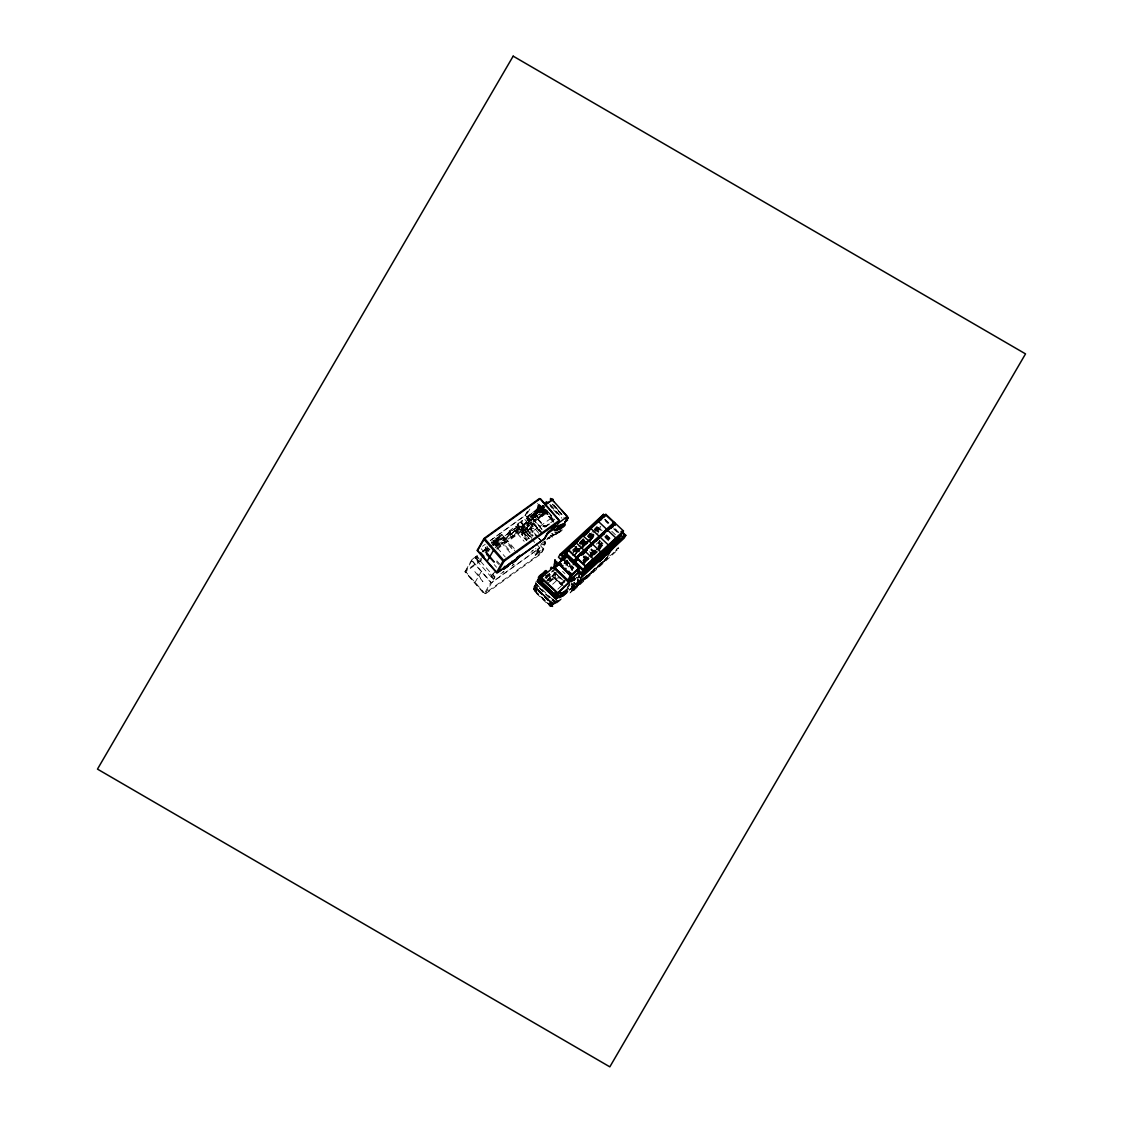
<?xml version="1.0" encoding="UTF-8"?>
<svg xmlns="http://www.w3.org/2000/svg" width="1123" height="1123" viewBox="0 0 1123 1123"><rect width="100%" height="100%" fill="white"/><g stroke="black" fill="none" stroke-linecap="round" stroke-linejoin="round"><path stroke-width="0.75" stroke-dasharray="5 3.75" d="M533.509 589.561L536.864 585.406L533.481 588.803M539.349 506.754C536.948 512.369 537.019 501.223 539.447 507.077M543.181 543.813L544.29 545.034L545.245 543.251M544.613 542.269C547.055 543.729 543.097 547.182 543.041 543.321M542.353 532.99L533.369 522.434L532.513 519.696L534.492 516.412L534.071 515.246L534.534 517.619L534.492 516.412L523.009 524.904L533.186 535.713M542.648 505.266L537.805 510.544L526.645 518.587L539.644 534.281M527.234 520.089L538.394 512.06L537.805 510.544L539.068 507.905L541.314 506.22M550.579 535.629L552.151 535.938L550.579 535.208M532.597 519.149L534.492 516.412L535.334 517.366L524.174 525.41M543.56 509.603L542.914 509.477M552.179 519.458L551.393 519.654M536.499 590.782C534.155 586.529 537.019 593.449 535.545 589.21M550.059 602.897C548.164 603.332 551.898 606.097 551.126 603.697M523.697 524.764L521.746 522.349L522.742 519.949L521.142 522.799L523.262 525.199L521.437 527.192L522.209 530.477L521.591 535.011L526.154 540.233M491.565 541.904L492 543.055M492.407 544.837L497.868 540.444L496.984 542.591L493.699 545.231A5.489 0.983 -41.2 0 0 499.188 539.251L502.065 542.535A5.489 0.983 -41.2 0 1 496.605 548.515M500.549 535.769L499.665 537.917L496.38 540.57C491.79 539.166 508.522 530.94 495.65 540.57M486.02 550.102L488.238 548.319L487.48 548.684M487.508 546.676L486.75 546.171M492.211 541.777L491.298 543.35M497.868 540.444L494.176 544.487M538.352 507.02L538.043 508.452M550.017 581.054L553.821 577.503L554.411 573.825M555.113 577.348L555.66 573.628L555.141 577.545M551.154 604.595L549.793 602.925M551.449 606.013L551.856 605.171L552.881 606.041L552.319 606.743M538.422 507.414L537.538 510.151L538.282 506.936M545.216 542.395L545.441 541.468M589.603 533.902L587.947 536.71M528.989 524.778L528.189 526.575L526.785 525.241L527.768 523.178L529.144 524.764L527.922 523.262M544.065 512.846L543.209 511.765L543.504 513.365C545.315 512.439 541.468 510.712 543.841 513M546.424 510.123L545.862 511.934M538.394 512.06L536.752 509.982L539.461 505.252L538.984 505.94M537.791 510.965L539.068 507.905L540.921 508.031L543.63 506.094M539.251 505.448C539.952 509.042 533.509 508.593 536.064 512.327M571.719 586.669C575.776 579.636 574.05 589.056 571.579 586.753M552.867 598.952L556.348 602.237L556.138 603.304L561.233 598.84M548.136 512.074L546.985 513.225M552.881 606.041L552.502 606.743L551.477 605.873L552.698 606.574M534.941 585.153C536.176 580.942 536.429 586.922 539.447 587.568M526.645 518.587L527.908 515.948L539.068 507.905M553.457 521.086L542.114 507.863L540.781 508.803L538.759 507.793L539.587 505.406M547.448 538.142L548.936 538.493L549.61 537.37L538.633 545.862M553.99 603.627L551.772 602.419C553.737 603.248 552.53 608.119 550.565 606.125L533.944 590.459L533.214 589.042L535.685 585.813L536.499 588.031L534.436 587.582M527.978 525.073L526.434 528.779L523.515 530.884L524.062 533.2L523.809 530.968L526.645 528.933L528.821 529.705L526.743 528.666L528.105 525.213M526.701 528.765L527.922 525.676M545.02 526.841L553.414 520.791L545.02 526.841L533.72 513.913L534.366 513.632M536.583 512.467L537.398 512.621A3.72 1.081 -27.3 0 1 538.998 509.884A3.72 1.081 -27.3 0 1 543.027 509.519L540.64 511.709L541.693 511.007M529.663 528.61L532.288 523.795L522.7 530.547L522.153 535.166L526.813 540.57M538.717 518.644L535.573 513.773L538.717 518.644L547.21 511.274M550.256 574.358L546.564 577.952M524.23 533.074L523.795 530.926M465.427 570.863L471.814 559.745L477.387 555.745M475.183 558.678L476.405 556.545L494.569 577.32L493.334 579.44L475.183 558.678L476.91 556.18L479.774 559.465L478.552 561.584M475.871 558.243L476.236 557.612L479.577 562.483L475.689 558.313M494.808 544.43L493.952 544.964M496.085 542.198L496.689 541.946M497.601 539.573L498.528 538.928M474.875 582.683L481.262 571.551M509.982 552.446L502.079 543.392L502.599 542.493L510.502 551.533M514.825 534.211L513.59 536.345L511.4 533.902L504.76 538.689L506.333 540.486L505.252 542.353L503.68 540.556L505.139 538.085L528.343 521.367L529.565 519.233L539.728 530.856M509.182 530.997L510.754 532.793L509.674 534.66L508.101 532.864L509.182 530.997L515.822 526.21L517.394 528.007L516.313 529.888L514.741 528.091L515.822 526.21M503.68 540.556L510.319 535.783L511.4 533.902M525.311 523.543L526.533 521.423L524.511 519.107L517.085 524.469L515.864 526.603L517.871 528.905M516.426 532.99L514.348 530.8L512.888 532.653L514.783 529.972L517.043 532.555M519.963 527.459L518.012 525.045L518.994 522.644L517.099 525.325L519.416 527.796M517.394 525.48L518.391 523.079M512.972 535.699L511.891 537.58L510.319 535.783M522.125 520.398L520.833 522.63L523.15 525.101M527.403 511.302L525.017 515.443L490.218 540.514M530.505 537.117L519.865 524.946L515.892 531.853L524.202 541.356M490.793 540.289L525.367 515.373L527.754 511.232M495.973 570.961L490.976 575.804L493.671 573.867M517.085 524.469L519.093 526.771L516.861 530.238M529.831 509.028L526.041 515.611L539.517 531.039M520.16 530.309L518.082 528.105L512.888 532.653M493.348 578.233L489.993 573.362L493.334 579.44M520.791 530.982L523.22 526.771L515.176 532.555L519.149 525.648L489.909 546.719M485.389 593.702L491.79 582.584L539.11 548.487L535.138 555.394L543.181 549.61L540.767 553.821M493.839 579.075L495.061 576.955L492.197 573.671M532.021 535.91L524.048 526.884L521.774 531.179L528.47 538.843M496.661 548.361L524.062 528.807L525.283 526.673L502.079 543.392M528.568 524.048L529.396 523.121M528.694 524.188L530.561 522.307M531.193 522.546L529.677 523.15M539.419 512.27L539.531 512.074A5.489 1.6 -27.3 0 1 545.792 507.428M542.212 507.399L543.223 506.936M544.599 508.031A5.489 1.6 -27.3 0 0 537.033 510.488A5.489 1.6 -27.3 0 0 536.92 513.464A5.489 1.6 -27.3 0 0 544.571 508.972L544.655 509.154M547.406 525.157L539.419 526.715L550.677 518.517L552.839 521.128M539.166 547.547L535.376 554.144L543.055 548.614M536.948 544.487L539.84 547.785L535.868 554.692L532.021 550.298M544.852 542.676L544.206 544.304L540.626 545.02M554.692 602.672L552.684 604.82L533.902 586.964L552.741 604.736M553.162 603.977L534.38 586.136L553.218 603.893M555.127 601.928L552.825 604.399L534.253 586.894L534.674 586.15L553.246 603.655M535.98 584.311L534.253 586.894M552.319 576.506L554.467 572.772L562.904 580.717L560.756 584.465L552.319 576.506L556.096 573.011M552.151 579.384L549.779 578.499L547.154 580.928M564.364 561.739L572.477 569.923M566.203 562.581L567.171 560.896M574.555 550.452L573.418 552.432L578.148 548.066M580.647 542.479L579.594 542.942M575.285 555.113L578.906 548.838M579.384 549.007L572.59 555.688M588.129 535.573L588.999 534.759L587.975 535.853M563.886 580.97L561.486 585.139L564.364 582.276M582.865 548.136L586.473 541.847M594.909 530.168L596.131 528.049L599.921 531.614M572.772 569.726L563.269 559.801M595.344 530.112L596.706 527.754L600.426 531.263M555.309 601.97L554.776 602.897L536.12 585.167M590.431 541.16L592.326 537.861L581.279 548.67M592.593 537.412L594.053 534.871M596.889 531.221L600.791 527.192M598.222 531.193L597.857 531.811L596.159 529.242L599.261 532.162M597.647 533.593L598.868 531.474L596.131 528.049M583.721 563.072L586.234 558.721M584.451 563.76L588.073 557.471M591.302 556.096L593.8 551.744M578.233 580.493L577.278 582.879L579.117 580.128M592.032 556.783L594.432 552.6L591.723 554.355L595.148 550.593M578.78 579.987L577.826 582.36M573.825 589.294L575.187 586.936L598.222 565.711M571.13 588.241L573.6 590.572L575.229 587.75L608.441 557.134M581.419 579.3L577.489 586.122L573.881 582.711M598.882 549.105L602.546 542.732M599.612 549.793L603.219 543.504M585.069 579.131L587.217 575.397L577.741 585.673L571.972 589.533M592.635 572.154L594.783 568.42L590.796 572.098M600.215 565.178L601.731 562.539M616.05 550.382L617.411 548.024M573.6 590.572L617.032 550.537L618.661 547.715L613.551 552.418M536.233 512.2L535.741 510.151L538.647 508.059M536.752 509.982L541.23 505.575M538.24 509.14L541.37 512.72L544.36 509.154M545.469 526.94L552.825 521.619M541.833 508.256L526.898 518.882M485.543 550.452L486.891 549.161M538.717 507.807L540.5 505.757M545.624 509.337L544.585 511.597L553.077 521.451M546.129 509.435L544.978 510.825L545.469 511.934M543.56 508.986L541.581 511.077M580.128 543.279L582.261 540.303L581.265 542.606M580.465 543.616L581.461 542.465M534.071 588.298L533.509 589.014L535.011 589.294L534.071 588.298L534.829 589.477M563.971 563.409L567.073 559.984M566.989 578.499L561.009 584.016L552.572 576.057L555.969 572.379M567.269 561.402L564.995 563.858L567.719 562.104L574.695 569.361M579.959 548.473L574.976 552.698L578.401 548.922L575.804 551.14M585.981 541.946L582.43 545.806L584.872 544.318M573.628 555.674L582.486 546.733M585.953 542.03L582.556 545.722L593.548 534.969M573.713 555.646L577.11 551.955M588.775 541.721L592.326 537.861M561.009 584.016L565.487 579.145M583.146 560.826L586.838 556.882M561.739 584.704L566.259 579.791M590.712 553.85L594.418 549.905M582.065 563.634L587.568 557.57M598.292 546.873L601.647 543.223M584.886 561.753L588.059 558.299M601.984 542.914L598.447 546.775L601.282 544.922L598.868 542.662M582.795 564.322L588.213 558.201M589.645 556.643L593.197 552.797L590.782 550.523M592.453 554.776L595.78 551.225M597.225 549.666L602.714 543.602M590.445 557.317L596.552 551.87L594.292 554.327M597.941 550.354L601.493 546.508M594.53 554.116L596.678 551.786M580.858 579.482L572.576 588.48L587.329 574.878M580.254 581.321L583.427 577.868L580.156 581.489L574.471 585.181L581.644 578.57M570.273 592.481L574.513 587.891M574.751 587.61L579.243 582.753M574.653 587.792L570.175 592.649L616.457 550.003L617.032 550.537M574.906 587.511L579.636 582.388L585.322 578.696L594.783 568.42M601.184 562.721L589.8 573.825M607.571 557.022L597.633 566.582M539.152 510.74C539.559 512.2 542.339 508.424 538.703 511.274M582.051 540.023L583.146 538.942M531.319 531.025L530.477 531.109M532.723 532.639L531.881 532.723M484.883 549.793L487.663 547.322M497.91 538.479C494.738 541.286 499.946 535.727 498.5 538.001M488.617 548.024L485.838 550.495M488.645 548.6L486.357 550.621M527.74 516.44L538.9 508.41L537.229 506.992L538.268 505.392M528.161 526.294L526.855 525.017L527.908 523.416M535.825 591.456L536.808 591.288L536.906 589.729M550.481 605.269L551.449 605.086L551.561 603.542M545.932 578.724L546.999 578.008M552.656 584.255L560.237 577.222L546.957 581.293M557.85 589.154L564.167 583.286M558.426 600.496L551.168 606.308L534.071 590.319L533.481 589.21L535.503 587.975M579.58 542.507L583.356 539.012M572.211 550.368L583.511 539.924M592.467 531.656L596.706 527.754M534.323 586.22L536.471 584.199M533.846 587.062L536.541 584.423M573.193 550.523L579.594 544.627M580.872 543.448L587.273 537.552M588.55 536.373L596.299 528.119L600.019 531.642M546.213 576.632L548.431 574.05M546.003 576.675L554.973 568.561M572.912 551.898L577.755 547.434M578.977 546.311L585.027 540.739M588.649 537.384L592.27 534.057M593.477 532.934L600.735 526.252M544.908 578.05L552.418 571.13M545.946 577.39L549.961 573.685M545.932 576.366L547.21 576.787L555.969 568.715M574.794 551.856L579.847 547.196M582.374 544.866L587.413 540.219M589.743 537.819L594.993 533.243M582.107 545.315L585.897 541.819M590.951 537.173L593.477 534.843M537.777 586.922L534.029 591.133L549.849 606.125L556.783 600.384M580.577 547.912L587.722 541.314M588.915 540.219L593.688 535.825M564.195 563.423L567.452 560.377M580.324 548.515L587.891 541.539M589.042 540.486L592.846 536.976L590.122 538.731M564.56 563.465L567.34 560.686M547.799 579.496L555.309 572.576L554.06 578.148L550.705 581.237M584.353 545.848L587.975 542.507M589.196 541.398L595.232 535.825M546.508 580.998L554.467 573.656M552.572 576.057L556.334 572.59M567.326 562.455L568.07 561.781M547.238 581.223L549.793 578.878L551.997 579.524M548.01 583.216L554.285 577.433L565.543 588.045M596.313 544.164L600.103 540.668M582.837 560.377L587.02 556.32M590.417 553.386L595.85 548.178M597.998 546.41L603.43 541.188M583.96 560.489L587.75 557.008M591.54 553.513L595.316 550.017M597.843 547.701L602.897 543.041M583.707 560.939L589.715 555.59M590.923 554.481L597.296 548.6M598.489 547.505L602.644 543.49M583.356 561.654L597.239 548.866M598.503 547.701L601.03 545.371M585.223 560.152L590.403 555.366M592.804 553.162L597.983 548.389M600.37 546.185L598.362 543.546M587.217 559.254L583.932 561.57M594.783 552.277L591.512 554.58M584.929 561.963L590.909 556.461M592.495 554.987L598.98 548.824M560.756 584.465L564.532 580.97M585.995 561.191L588.522 558.861M593.576 554.201L596.102 551.884M594.306 554.888L598.082 551.407M571.031 585.237L573.53 582.935M571.439 586.403L573.937 584.1M580.366 579.538L574.723 584.732L569.923 593.098L608.048 557.752L604.96 559.858M569.389 589.954L573.137 586.501M556.348 602.237L554.58 602.251L535.46 583.904M569.6 590.094L573.263 586.108M557.696 601.17L554.06 603.893L555.099 604.146M560.798 599.528L555.646 604.174M572.07 589.364L587.469 574.962M605.957 558.131L609.536 554.818M599.5 564.532L607.178 557.457M550.059 606.238L556.124 600.665M523.009 530.224L522.307 535.222L526.869 540.472M565.894 565.346L568.364 563.072L565.051 564.097M571.088 570.245L573.572 567.971L565.908 560.756M534.422 517.156L533.636 515.401L535.573 513.773M551.716 536.078C553.765 534.885 555.506 535.053 559.394 531.628M580.619 541.44L581.714 540.542M559.661 531.755L552.446 537.075L551.14 536.597L561.135 529.874M538.661 512.299L539.531 512.074A5.489 1.6 -27.3 0 0 545.652 510.937M512.341 565.248L513.801 564.069M544.585 507.287L535.573 515.078M534.759 521.381L546.311 513.506L542.072 508.831M541.132 508.565L546.017 513.183L530.337 516.327L527.908 515.948M533.074 521.69L545.048 512.27L533.088 520.89M540.374 508.228L543.027 506.305M482.497 546.269L485.262 544.276M538.577 508.354L527.599 516.833M499.707 537.51L499.454 538.015M508.101 532.864L514.741 528.091M476.994 555.829L471.463 559.816L491.425 582.655L539.84 547.785M482.525 551.842L490.821 545.876M492.211 544.88L519.865 524.946M482.96 551.73L488.519 547.715M493.488 545.231L510.754 532.793M517.394 528.007L519.093 526.771M526.533 521.423L529.565 519.233M514.348 530.8L511.583 534.043L519.008 528.68L521.03 530.997L523.894 526.097L532.765 536.247M487.34 551.435L489.993 549.512M495.313 545.694L504.606 538.984L514.783 550.621M521.998 526.589L533.158 518.545L521.746 526.855M541.37 512.72L545.231 509.94M542.662 512.299L543.729 513.211M544.318 511.091L545.062 511.428M495.959 547.28L502.599 542.493M524.048 526.884L516.383 532.4L520.174 525.817L530.351 537.454M479.774 559.465L483.55 556.741M538.703 517.352L547.729 510.867M481.627 559.38L464.697 571.579L484.673 594.418L541.075 553.779L543.855 548.936L540.528 545.118M529.424 538.731L522.209 530.477L533.369 522.434C533.79 530.253 508.93 543.532 529.986 528.961L535.671 535.474M481.318 560.489L465.708 571.733L484.729 593.491L540.065 553.611L535.587 548.501M496.928 549.245L521.044 531.867L527.754 539.545M547.448 513.548L545.764 511.232M546.789 514.573L547.14 514.32M529.186 529.087L522.251 534.155M549.61 517.787L550.34 517.352M551.182 519.584L551.533 519.331M548.01 537.945L555.983 532.204M546.69 539.77L549.47 537.763M557.738 532.26L549.301 538.254M533.622 550.003L530.884 552.348M534.099 513.632L530.337 516.327L543.841 531.769M526.631 535.531L537.692 527.656L522.209 530.477M588.55 535.839L587.848 536.654A5.489 0.716 -46.7 0 0 590.754 532.835M584.76 544.837L587.385 543.223M577.18 551.828L579.819 550.2M598.194 547.041L600.875 545.301M599.289 547.378L602.012 545.61L599.092 547.603M590.614 554.018L593.702 551.912L591.302 549.638M593.098 552.965L595.639 551.323M583.286 560.728L586.136 558.889L583.721 556.615M583.048 561.009L585.729 559.254M585.518 559.956L588.312 558.033M584.142 561.346L586.866 559.577M586.346 560.461L589.196 558.622M574.372 585.35L579.749 581.854M579.538 582.556L584.929 579.061M589.912 538.956L592.453 537.327M502.781 572.014L504.002 571.256M494.359 543.827C499.847 538.97 491.565 545.834 495.061 543.027M496.534 542.802L495.833 543.602M543.392 505.364L542.269 506.01M543.125 505.827L541.44 506.95L543.181 505.448M543.42 507.133L539.265 507.793A3.72 1.081 -27.3 0 1 541.679 505.21M540.739 511.807L537.398 512.621A3.72 1.081 -27.3 0 0 543.027 509.519M535.489 585.181L535.531 586.22M588.41 535.489L587.919 535.362M551.365 606.392L552.193 603.865M557.345 531.979L555.66 532.428L556.924 532.091M494.99 540.696L495.847 540.668M547.533 512.621L546.325 510.839L547.168 512.509M522.56 531.53L528.821 538.464M522.728 531.769L528.765 538.563M526.687 528.835L528.652 529.831M536.513 591.554L534.843 589.996M551.168 605.367L549.119 603.163M535.643 588.536L534.759 590.094M550.298 602.349L549.414 603.907M535.362 587.905L552.263 604.034M550.2 603.023L551 603.781M551.449 606.336L533.678 589.589M551.66 605.339L552.684 606.209M545.216 575.088L547.21 576.787M552.474 599.289L555.969 602.574M553.807 601.1L556.138 603.304M604.904 519.233L609.719 523.781M615.278 529.017L618.885 532.428L615.165 528.947M605.227 519.584L608.961 523.093M604.651 519.682L609.326 524.16M614.267 528.821L617.973 532.316M605.592 521.254L608.006 523.529M613.551 528.765L617.173 532.176M611.796 531.333L615.586 534.899M602.153 530.758L597.324 526.224L594.727 528.54L596.832 530.449M606.49 534.857L610.112 538.268M597.071 526.659L600.693 530.07M606.238 535.306L611.066 539.854M596.411 526.743L601.352 531.404M605.985 535.741L611.235 540.725M605.395 535.938L610.365 540.626M604.988 536.317L609.957 541.005M604.974 536.387L608.778 539.966M604.96 537.44L608.736 540.991M599.387 540.374L603.163 543.939M589.757 533.2L594.572 537.749M598.924 541.833L603.739 546.382M589.491 533.65L594.32 538.184M599.864 543.42L602.279 545.694M589.238 534.085L592.86 537.496M598.405 542.732L602.026 546.143M583.441 540.135L586.641 543.139M582.177 540.177L587.006 544.725M591.344 548.824L596.173 553.372M581.925 540.626L586.739 545.174M591.091 549.259L594.713 552.67M581.672 541.061L585.28 544.473M590.838 549.709L595.653 554.257M591.035 550.088L593.449 552.348M589.463 551.716L591.989 554.088M575.959 547.027L579.159 550.045M585.153 555.843L587.666 558.215M574.527 546.269L576.787 548.389L575.65 550.382L573.39 548.249M575.804 548.291L579.426 551.702M583.778 555.801L588.592 560.349M575.552 548.74L579.173 552.151M583.511 556.25L587.132 559.661M575.299 549.189L577.713 551.463M584.465 557.822L586.88 560.096M583.469 557.064L585.883 559.338M583.216 557.499L585.616 559.773M566.287 560.195L569.993 563.69M565.571 559.9L572.421 566.357M566.034 560.475L573.741 567.775M562.932 559.324L573.783 569.403M565.206 563.549L572.533 570.456M577.741 579.215L580.156 581.489M577.489 579.665L579.903 581.939M577.236 580.114L579.636 582.388M562.553 571.354L564.967 573.628M574.134 582.261L577.741 585.673M571.467 583.427L575.187 586.936M571.116 583.876L575.229 587.75M571.354 586.95L574.4 589.828M556.306 573.979L560.124 577.573L552.586 570.765M560.742 578.008L563.156 580.282M562.665 584.858L554.944 577.517M535.811 583.581L552.797 599.598M542.732 508.649L541.988 508.705L542.956 508.901M534.674 589.673L533.523 588.859L534.478 589.856M553.85 504.901L561.963 514.488M555.085 506.684L561.879 514.46M552.474 504.101L561.43 514.502M552.305 504.381L565.009 518.798M550.621 504.943L561.893 517.829M549.723 504.353L561.865 518.25M550.088 505.869L552.334 508.452M553.471 509.744L557.977 514.896M548.403 512.046L551.786 515.92M546.747 510.389L547.884 511.681M548.277 512.509L554.748 519.893M544.487 509.112L554.622 520.721M539.124 504.227L553.653 520.847M537.496 503.497L553.148 521.395M538.296 505.238L539.517 506.74M551.59 533.383L553.667 535.755M531.684 517.156L541.89 528.835M541.833 528.961L531.193 516.524L534.099 514.839L544.43 527.01M541.693 532.92L533.411 523.641L530.73 528.905L537.58 536.906M525.367 515.373L539.293 531.305M544.206 541.904L545.427 543.392M537.678 536.794L530.997 529.059L533.804 523.964A159.634 71.03 54.1 0 0 541.665 533.172M538.759 538.029L540.921 540.514M538.661 538.156L540.837 540.626M540.823 546.059L543.195 548.698L540.767 552.909L536.303 547.799M524.062 528.807L531.965 537.847M531.446 538.717L534.759 542.507M522.251 528.863L520.23 526.561L518.7 527.67L520.707 529.972L518.517 527.277M501.883 534.59L504.746 537.861M505.139 538.085L517.563 552.291M502.907 538.436L513.071 550.073M493.544 540.598L496.408 543.869M493.671 541.876L496.534 545.146M497.405 548.01L505.308 557.05M496.899 560.868L500.282 564.743M485.333 547.884L488.196 551.154A5.489 0.983 -41.2 0 0 489.151 550.972M496.38 561.767L498.64 564.35M481.191 548.74L484.055 552.025M494.302 564.687L496.577 567.283M533.636 515.401L535.334 517.366M550.677 518.517L554.116 522.602A159.634 74.778 54.4 0 0 542.325 509.14M552.684 520.019L553.288 520.833M538.156 586.164L535.825 582.57A5.489 1.362 -33.1 0 1 535.896 581.7M545.245 509.281L546.536 511.793M537.72 508.649L539.658 512.411M535.025 513.323L536.962 517.085M531.418 516.762L534.057 514.994L544.248 526.869M562.342 529.831A5.489 1.6 -27.3 0 1 556.25 533.874A5.489 1.6 -27.3 0 1 552.839 533.243M560.812 530.379A3.72 1.081 -27.3 0 1 555.885 533.369A3.72 1.081 -27.3 0 1 555.267 531.74M545.946 505.701A5.489 1.6 -27.3 0 1 538.198 508.859A5.489 1.6 -27.3 0 1 541.286 504.831M492.323 544.206A5.489 0.983 -41.2 0 1 499.188 539.251M495.187 547.491A5.489 0.983 -41.2 0 1 502.065 542.535M482.778 551.758A5.489 0.983 -41.2 0 1 485.936 548.305M514.067 564.265A5.489 0.983 -41.2 0 1 511.906 566.006M503.567 572.014A5.489 0.983 -41.2 0 1 500.802 573.32M543.321 506.796A3.72 1.081 -27.3 0 1 539.265 507.793M492.59 540.781A5.489 0.983 -41.2 0 1 492.197 542.928M486.287 547.687A5.489 0.983 -41.2 0 1 485.473 547.098M493.643 545.174A5.489 0.983 -41.2 0 1 495.061 546.213M488.337 550.368A5.489 0.983 -41.2 0 1 489.544 548.824M546.733 576.085A5.489 1.362 -33.1 0 1 548.586 577.685M586.206 541.749A5.489 0.716 -46.7 0 1 582.655 545.02M582.037 544.641A5.489 0.716 -46.7 0 1 584.985 540.977M588.536 537.692A5.489 0.716 -46.7 0 1 589.154 538.071M593.688 534.843A5.489 0.716 -46.7 0 1 590.136 538.128M589.519 537.749A5.489 0.716 -46.7 0 1 592.467 534.071M596.018 530.8A5.489 0.716 -46.7 0 1 596.636 531.179M558.889 601.044A5.489 1.362 -33.1 0 1 555.773 600.903M560.953 599.331A3.72 0.926 -33.1 0 1 559.324 600.286M557.934 600.819A3.72 0.926 -33.1 0 1 557.162 600.777M582.655 539.349A5.489 0.716 -46.7 0 1 580.338 543.406M576.773 546.676A5.489 0.716 -46.7 0 1 576.155 546.297M582.29 545.638A5.489 0.716 -46.7 0 1 586.669 542.016A5.489 0.716 -46.7 0 1 583.525 546.41M579.973 549.694A5.489 0.716 -46.7 0 1 580.507 547.701M584.255 539.784A5.489 0.716 -46.7 0 1 583.637 539.405M593.955 535.853A5.489 0.716 -46.7 0 1 592.804 537.468M587.441 542.802A5.489 0.716 -46.7 0 1 586.838 542.409M591.737 536.794A5.489 0.716 -46.7 0 1 593.337 535.474M471.758 560.686L465.371 571.818L484.364 593.548L490.765 582.43L471.758 560.686M487.747 548.206L486.792 549.091L487.747 548.206M474.832 571.607L482.932 581.728L477.668 573.825L474.832 571.607M498.78 537.524L497.812 538.408L498.78 537.524M540.696 510.039L541.749 509.786L540.696 510.039M496.815 539.265L496.24 540.009L496.815 539.265M496.885 540.009L496.184 540.374L496.885 540.009M499.637 536.991L499.637 536.991M541.104 506.627L540.486 507.287L541.104 506.627M541.342 507.61L540.472 507.736L541.342 507.61M538.212 517.324A5.489 1.6 -27.3 0 0 546.508 512.734A5.489 1.6 -27.3 0 0 540.542 513.267A5.489 1.6 -27.3 0 0 538.212 517.324M494.625 541.679A5.489 0.983 -41.2 0 0 501.742 535.376A5.489 0.983 -41.2 0 0 496.956 537.636A5.489 0.983 -41.2 0 0 494.625 541.679M497.489 544.964A5.489 0.983 -41.2 0 0 504.606 538.647A5.489 0.983 -41.2 0 0 499.819 540.907A5.489 0.983 -41.2 0 0 497.489 544.964"/><path stroke-width="1.5" d="M546.789 571.102C544.894 567.985 541.033 578.654 541.539 575.102L538.128 579.271L538.787 580.212M576.59 577.629C577.938 579.229 580.549 575.495 578.85 574.106L579.019 568.21L566.413 556.334L541.483 577.559L540.219 577.082L539.517 579.468M504.915 566.933L506.684 566.582L510.277 563.072M513.253 560.924L516.482 559.408L518.054 556.657M546.817 502.922L546.943 501.77L545.708 502.346M554.032 565.767L554.776 562.595M554.495 562.09L555.548 560.405M556.755 561.654C558.159 569.221 552.67 552.867 555.688 563.409M572.646 579.117L573.628 577.489M574.906 578.766L573.979 580.38L572.477 579.145M540.57 578.598C546.255 587.048 538.114 573.586 542.535 579.889M550.523 568.308L551.182 567.185L552.221 567.662M560.531 559.072L561.205 557.949L563.437 558.426M541.16 575.804L542.381 576.492L541.539 575.102M542.184 576.675L542.563 575.959M550.284 499.244L550.691 498.542L551.211 500.198M570.484 575.917L559.451 564.49M571.775 575.439L569.88 580.128M477.682 549.54L484.083 538.422L539.447 498.528M487.129 561.346L493.53 550.228M545.034 537.341L548.066 532.077M555.59 525.55L554.706 526.996M555.745 525.704L554.58 527.136M559.507 527.305L560.517 526.855M560.574 525.466L559.563 525.929M565.094 521.662L567.185 520.16M555.043 562.721L554.453 564.181M602.756 517.24L603.528 514.348L560.096 554.369L558.468 557.205L560.616 559.226M563.17 557.626L567.971 549.273L605.844 514.362L614.281 522.321L611.628 526.94M574.078 544.837L575.552 542.283L583.988 550.242L581.321 554.86M582.865 535.755L591.554 543.265L586.627 549.765M588.62 531.923L590.698 528.329L599.135 536.275L596.481 540.907M573.656 562.019L576.408 557.219L614.281 522.321M573.277 564.644L577.138 557.906L615.011 523.009L623.447 530.954L618.647 539.321L580.773 574.232M590.796 528.442L598.264 521.339L606.715 529.298L604.048 533.93M603.528 514.348L598.082 520.707M602.349 517.619L603.697 515.26M604.385 516.917L605.844 514.362M561.991 594.685L561.289 594.811M590.824 546.494L592.284 543.953L600.721 551.898L595.92 560.265M571.003 581.756L573.053 579.707M573.193 579.833L571.074 581.714M598.391 539.517L599.864 536.962L608.301 544.922L603.486 553.288L597.969 556.699M581.124 573.614L585.574 565.866L577.138 557.906M592.383 544.065L607.431 529.986L615.881 537.945L611.066 546.297M578.668 576.239L580.731 578.177L582.346 575.355L625.792 535.32L621.482 531.263M588.34 567.241L593.155 558.889L584.718 550.93L582.64 554.537L587.175 549.61M615.011 523.009L612.933 526.603L610.224 528.357M625.792 535.32L624.163 538.142L580.731 578.177M571.944 575.215L569.445 580.409L577.854 572.758L578.163 567.957L577.769 572.969M601.016 558.552C597.773 563.718 608.764 551.898 603.542 555.843M608.02 551.702L608.568 550.944M608.231 551.73L607.585 553.232L612.526 548.305M517.464 557.219L516.889 557.963M603.388 556.25L602.532 557.219M566.315 517.478L567.719 518.026L567.157 518.559L566.497 516.791M559.015 592.551L559.563 591.989L559.97 593.548M562.567 565.318L562.932 565.669M565.697 568.28L566.076 568.617M568.842 571.228L569.207 571.579M570.414 572.716L570.779 573.067M565.908 552.867L578.008 540.963M574.611 544.655L582.472 536.106M563.493 557.05L566.975 553.33M590.445 528.765L583.216 535.432M598.362 521.465L605.592 514.811L614.028 522.756C601.675 536.555 586.613 547.154 574.26 560.967L565.824 553.007M600.931 519.795L605.199 515.162M581.84 553.976L606.448 529.747L612.133 526.055M574.106 562.707L577.334 559.057M580.872 555.211L587.385 549.386M587.301 549.526L582.57 554.664L585.097 552.334M588.452 548.221L592.032 544.388M610.098 528.442L614.758 523.444L580.647 554.888M583.525 569.431L587.764 564.827M588.017 564.56L592.495 559.689M574.99 561.64L583.427 569.6L587.919 564.729M588.171 564.462C599.612 553.176 612.344 543.406 623.195 531.404M577.404 570.372L581.026 573.783C593.379 559.984 608.441 549.386 620.794 535.587M588.705 566.624L592.93 562.033M597.675 556.896L593.183 561.767C601.9 554.299 609.396 545.413 618.899 538.872L581.026 573.783M593.084 561.935L588.606 566.806L582.921 570.484L574.485 562.539L578.247 559.057M568.477 588.677C564.448 588.606 558.075 605.774 552.319 592.972M607.024 554.93L609.424 552.713M578.499 572.618L568.477 581.84L571.481 575.158L558.889 563.283L566.413 556.334L553.428 567.662L568.828 582.542L557.836 592.719C560.124 594.137 557.457 597.633 555.604 595.443L540.416 581.124L539.489 579.019M604.104 514.881L561.472 554.172L565.206 557.682M568.687 547.785L573.811 543.069M589.14 528.947L592.972 525.41M561.402 555.352L605.592 514.811M584.76 535.559L587.287 533.228M569.361 549.961L565.318 553.892L573.755 561.851L576.197 560.377M539.812 578.387L537.72 580.324L556.559 598.082M539.896 578.612L537.664 580.409L556.503 598.166M539.461 579.356L537.187 581.251L556.025 599.008L558.173 596.987M573.474 545.89L567.719 549.709L576.155 557.668L614.028 522.756M574.26 560.967L577.854 557.654M577.798 557.906L574.007 561.402L565.571 553.457M606.827 531.151L611.881 526.505M573.755 561.851L577.334 558.538M601.254 536.499L603.655 534.295M577.264 559.759L574.737 562.09L583.174 570.049M572.197 574.92L578.457 569.136M576.885 558.356L585.322 566.301L623.447 530.954M583.427 569.6L621.3 534.688C608.02 543.7 598.601 557.303 585.322 566.301M568.828 582.542L558.103 593.225L541.483 577.559M582.921 570.484L621.047 535.138L623.447 537.51L624.809 535.152L621.075 531.642M560.503 592.986L559.366 592.172M585.869 569.965L587.806 568.182M556.601 597.843L558.65 596.145L556.166 598.587L537.594 581.082M582.584 574.064L625.216 534.773M558.917 564.322L554.818 568.027A159.634 73.711 47.2 0 1 567.943 580.352M545.694 504.395L553.092 499.3L544.978 505.125M557.949 523.374L567.241 516.664L567.887 517.745M550.691 498.542L551.618 499.496M566.862 516.945L567.719 518.026M551.379 528.919L555.225 526.154M567.157 518.559L566.525 517.324M546.971 534.043L553.948 529.017L555.731 525.999M565.22 521.788L567.606 520.019M545.343 538.212L496.928 573.095L476.966 550.256M563.1 558.819L565.599 557.022M564.293 558.622L566.904 557.19M598.012 521.788L600.735 520.019M585.701 533.902L588.55 532.063M575.636 542.409L578.219 540.739M607.178 530.435L612.863 526.743M598.784 536.892L604.16 533.397M576.155 557.668L578.598 556.194M618.212 536.808L620.907 535.067M592.804 559.493L598.18 556.011M582.823 570.652L588.199 567.171M540.219 577.601L557.724 593.59L558.285 594.643L556.432 596.004M567.536 587.399L569.431 584.985L568.842 583.328M551.168 499.061L552.081 499.159M551.688 499.145L567.41 516.594L567.873 518.166L565.852 519.486M555.38 592.27L557.57 594.348M573.699 577.517L572.646 579.187M573.839 580.521L575.088 578.738L573.713 577.362M554.551 529.284L553.035 528.793L554.832 530.66C557.387 527.08 567.059 522.518 565.178 522.041M567.915 580.38L570.442 575.13M552.221 499.974L553.807 501.588M612.793 523.079L615.278 525.41M567.971 549.273L576.408 557.219M569.417 559.563L578.261 567.887M577.615 569.389L583.16 574.611M560.096 554.369L565.051 559.029M577.404 570.695L582.346 575.355M570.217 574.836L558.903 564.125L554.495 567.606L567.845 580.507M555.801 595.415L539.798 580.072M537.243 581.153L556.082 598.91M561.514 510.109L567.241 516.664M540.43 498.724L559.422 520.468M480.602 552.53L483.999 556.418M556.376 530.365A5.489 1.6 -27.3 0 1 561.135 528.666M559.072 525.69A5.489 1.6 -27.3 0 1 565.066 524.216A5.489 1.6 -27.3 0 1 561.5 528.035A5.489 1.6 -27.3 0 1 555.492 529.509M512.425 563.072A5.489 0.983 -41.2 0 1 516.398 560.223M504.087 569.08A5.489 0.983 -41.2 0 1 508.059 566.217M519.079 555.548A5.489 0.983 -41.2 0 1 516.748 559.591A5.489 0.983 -41.2 0 1 511.962 561.851M511.695 561.36A5.489 0.983 -41.2 0 1 506.248 567.34A5.489 0.983 -41.2 0 1 504.831 566.315M539.644 577.952A5.489 1.362 -33.1 0 1 539.854 575.566A5.489 1.362 -33.1 0 1 546.438 571.705M539.981 576.913A3.72 0.926 -33.1 0 1 540.879 575.327M542.325 574.204A3.72 0.926 -33.1 0 1 545.343 572.716M561.851 593.098A5.489 1.362 -33.1 0 1 567.452 590.951A5.489 1.362 -33.1 0 1 563.985 594.951A5.489 1.362 -33.1 0 1 558.384 597.099M605.578 553.751A5.489 0.716 -46.7 0 1 603.248 557.808A5.489 0.716 -46.7 0 1 599.078 560.7M613.874 546.508A5.489 0.716 -46.7 0 1 608.778 552.867A5.489 0.716 -46.7 0 1 607.711 552.193M559.17 597.773A5.489 1.362 -33.1 0 1 563.634 595.569M599.331 561.711A5.489 0.716 -46.7 0 1 602.897 558.426M606.813 554.804A5.489 0.716 -46.7 0 1 610.379 551.533M540.584 579.37L542.184 580.886L540.584 579.37M555.239 593.183L556.84 594.699L555.239 593.183M557.626 594.123C555.043 598.054 554.06 588.368 557.626 594.123M571.986 574.19L571.481 575.158L579.019 568.21L571.986 574.19M484.027 539.363L477.626 550.481L496.633 572.225L503.02 561.093L484.027 539.363M486.133 551.94L486.75 554.537L494.232 562.062L486.133 551.94M504.045 561.261L497.657 572.379L544.978 538.282L548.95 531.376L556.994 525.578L559.422 521.367L504.045 561.261M563.269 592.467L564.237 592.088L563.269 592.467M513.169 56.15L97.476 769.115L609.831 1066.85L1025.524 353.885L513.169 56.15M560.812 563.662L560.714 564.518L560.812 563.662M558.398 526.533L557.78 527.206L558.398 526.533M561.921 525.718L561.402 526.266L561.921 525.718M558.636 527.529L557.752 527.642L558.636 527.529M561.725 525.017L561.725 525.017M562.118 593.141L561.107 593.927L562.118 593.141M563.886 593.281L563.044 593.941L563.886 593.281M540.079 498.794L484.729 538.661L503.75 560.405L559.086 520.539L540.079 498.794M557.892 528.807A3.72 1.081 -27.3 0 0 563.493 525.704A3.72 1.081 -27.3 0 0 559.465 526.069A3.72 1.081 -27.3 0 0 557.892 528.807M560.63 596.145A3.72 0.926 -33.1 0 0 565.936 592.537A3.72 0.926 -33.1 0 0 562.202 593.407A3.72 0.926 -33.1 0 0 560.63 596.145"/></g></svg>
